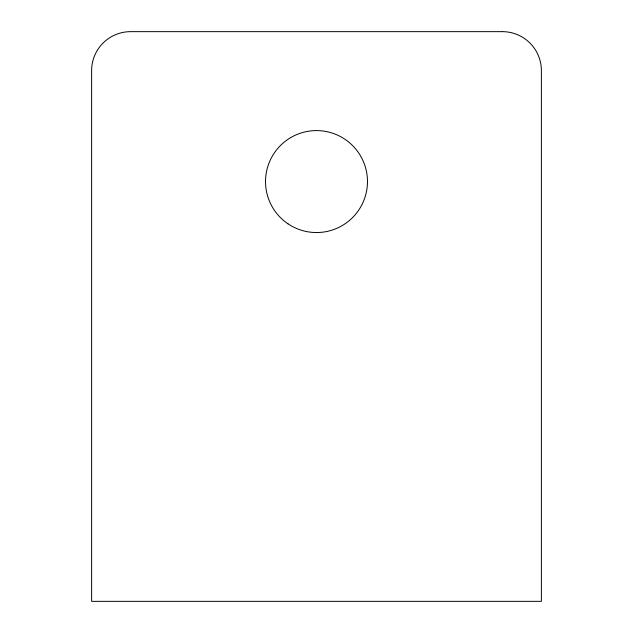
<?xml version="1.0" encoding="UTF-8"?>
<svg xmlns="http://www.w3.org/2000/svg" width="633" height="633" viewBox="0 0 633 633"><rect width="100%" height="100%" fill="white"/><g stroke="black" fill="none" stroke-linecap="round" stroke-linejoin="round"><path stroke-width="0.95" d="M502.404 31.65L130.596 31.65A38.977 38.977 0 0 0 91.619 70.627L91.619 601.35L541.381 601.35L541.381 70.627A38.977 38.977 0 0 0 502.404 31.65M287.952 223.797A50.972 50.972 0 0 0 367.346 185.176A50.972 50.972 0 0 0 294.203 135.731A50.972 50.972 0 0 0 287.952 223.797"/></g></svg>
